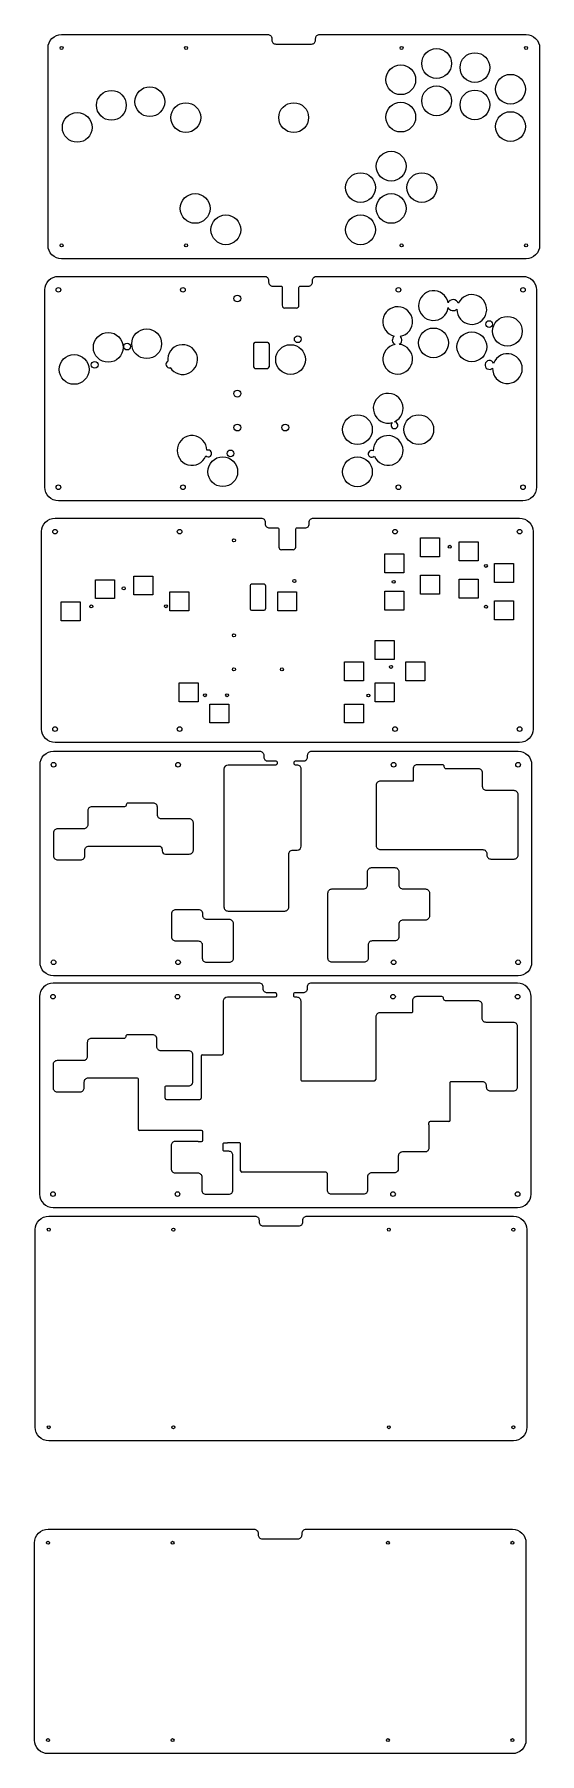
# Model space of a CAD drawing. Header units: inches. Extents: x 3 to 376, y 2 to 1273.
import ezdxf

# ---------------------------------------------------------------- set-up
doc = ezdxf.new("R2010")
doc.units = ezdxf.units.IN
doc.header["$MEASUREMENT"] = 0
doc.layers.add('outline case', color=242, linetype='Continuous')
doc.layers.add('small screws', color=30, linetype='Continuous')

msp = doc.modelspace()

# ---------------------------------------------------------------- linework, layer by layer
at = {"linetype": 'Continuous'}
for p, q in [((196.1, 1070.9), (187.7, 1070.9)), ((175, 1045.4), (165.6, 1045.4)), ((193.7, 892.2), (185.2, 892.2)), ((172.5, 866.7), (163.1, 866.7))]:
    msp.add_line(p, q, dxfattribs=at)
for p, q in [((164.6, 1044.4), (164.6, 1027.3)), ((176, 1044.4), (176, 1027.3)), ((165.6, 1026.3), (175, 1026.3)), ((162.1, 865.7), (162.1, 848.6)), ((173.5, 865.7), (173.5, 848.6)), ((163.1, 847.6), (172.5, 847.6)), ((125.9, 518), (125.9, 486.8)), ((254.8, 502.2), (254.8, 500.7)), ((100.3, 485.8), (124.9, 485.8)), ((126.1, 463.1), (80.3, 463.1)), ((127.1, 455.8), (127.1, 462.1)), ((294.1, 467.2), (294.1, 468.7)), ((308.8, 469.7), (295.1, 469.7)), ((123.7, 454.8), (126.1, 454.8))]:
    msp.add_line(p, q)
for points in [[(213.4, 1273.1), (365.9, 1273.1, -0.414214), (375.9, 1263.1), (375.9, 1117.2, -0.414214), (365.9, 1107.2), (22.7, 1107.2, -0.414214), (12.7, 1117.2), (12.7, 1263.1, -0.414214), (22.7, 1273.1), (175, 1273.1, -0.414214), (178, 1270.1), (178, 1269, 0.414214), (181, 1266), (207.4, 1266, 0.414214), (210.4, 1269), (210.4, 1270.1, -0.414214)], [(181.1, 733.1), (145.7, 733.1, 0.414213), (142.7, 730.1), (142.7, 628.2, 0.414214), (145.7, 625.2), (187.6, 625.2, 0.414214), (190.6, 628.2), (190.6, 667.2, -0.414214), (193.6, 670.2), (196.8, 670.2, 0.414134), (199.8, 673.2), (199.8, 730.1, 0.414294), (196.8, 733.1), (195.5, 733.1, -0.414214), (194.5, 734.1), (194.5, 735.1, -0.414214), (195.5, 736.1), (201.5, 736.1, 0.414214), (204.5, 739.1), (204.5, 740.3, -0.414214), (207.5, 743.3), (360, 743.3, -0.414214), (370, 733.3), (370, 587.3, -0.414214), (360, 577.3), (16.8, 577.3, -0.414214), (6.8, 587.3), (6.8, 733.3, -0.414214), (16.8, 743.3), (169.1, 743.3, -0.414214), (172.1, 740.3), (172.1, 739.1, 0.414214), (175.1, 736.1), (181.1, 736.1, -0.414214), (182.1, 735.1), (182.1, 734.1, -0.414213)], [(255.2, 718.2), (255.2, 673.6, 0.414214), (258.2, 670.6), (333.9, 670.6, -0.414214), (336.9, 667.6), (336.9, 666.6, 0.414214), (339.9, 663.6), (357, 663.6, 0.414214), (360, 666.6), (360, 711.2, 0.414214), (357, 714.2), (336.8, 714.2, -0.414214), (333.8, 717.2), (333.8, 727.3, 0.414214), (330.8, 730.3), (306.8, 730.3, -0.414214), (305.4, 731.7), (305.4, 731.9, 0.414214), (304, 733.3), (285.4, 733.3, 0.414214), (282.4, 730.3), (282.4, 721.2), (258.2, 721.2, 0.414214)], [(97, 670.8), (97, 669.7, 0.414214), (99.4, 667.3), (117.1, 667.3, 0.414214), (120.1, 670.3), (120.1, 690.3, 0.414214), (117.1, 693.3), (96.5, 693.3, -0.414214), (93.5, 696.3), (93.5, 702, 0.414214), (90.5, 705), (71.8, 705, 0.414214), (70.5, 703.7), (70.5, 703.6, -0.414214), (69.2, 702.3), (45.1, 702.3, 0.414214), (42.1, 699.3), (42.1, 689, -0.414214), (39.1, 686), (19.8, 686, 0.414214), (16.8, 683), (16.8, 666, 0.414214), (19.8, 663), (36.9, 663, 0.414214), (39.9, 666), (39.9, 670.2, -0.414214), (42.9, 673.2), (94.6, 673.2, -0.414214)], [(219.5, 590.3), (219.5, 638.5, -0.414214), (222.5, 641.5), (245.8, 641.5, 0.414214), (248.8, 644.5), (248.8, 654.3, -0.414214), (251.8, 657.3), (268.9, 657.3, -0.414214), (271.9, 654.3), (271.9, 644.5, 0.414214), (274.9, 641.5), (291.5, 641.5, -0.414214), (294.5, 638.5), (294.5, 621.5, -0.414214), (291.5, 618.5), (274.9, 618.5, 0.414214), (271.9, 615.5), (271.9, 606.1, -0.414214), (268.9, 603.1), (252.2, 603.1, 0.414214), (249.2, 600.1), (249.2, 590.3, -0.414214), (246.2, 587.3), (222.5, 587.3, -0.414214)], [(127.1, 621.9), (127.1, 623.1, 0.414214), (124.1, 626.1), (107, 626.1, 0.414214), (104, 623.1), (104, 606.1, 0.414214), (107, 603.1), (123.7, 603.1, -0.414214), (126.7, 600.1), (126.7, 590.3, 0.414214), (129.7, 587.3), (146.7, 587.3, 0.414214), (149.7, 590.3), (149.7, 615.9, 0.414214), (146.7, 618.9), (130.1, 618.9, -0.414214)], [(204, 399.7), (356.5, 399.7, -0.414214), (366.5, 389.7), (366.5, 243.7, -0.414214), (356.5, 233.7), (13.3, 233.7, -0.414214), (3.3, 243.7), (3.3, 389.7, -0.414214), (13.3, 399.7), (165.6, 399.7, -0.414214), (168.6, 396.7), (168.6, 395.5, 0.414214), (171.6, 392.5), (198, 392.5, 0.414214), (201, 395.5), (201, 396.7, -0.414214)]]:
    msp.add_lwpolyline(points, format="xyb", close=True)
for points in [[(198.1, 1072.9), (198.1, 1086.1, -0.414214), (199.1, 1087.1), (205.1, 1087.1, 0.414214), (208.1, 1090.1), (208.1, 1091.3, -0.414214), (211.1, 1094.3), (363.6, 1094.3, -0.414214), (373.6, 1084.3), (373.6, 938.4, -0.414214), (363.6, 928.4), (20.4, 928.4, -0.414214), (10.4, 938.4), (10.4, 1084.3, -0.414214), (20.4, 1094.3), (172.7, 1094.3, -0.414214), (175.7, 1091.3), (175.7, 1090.1, 0.414214), (178.7, 1087.1), (184.7, 1087.1, -0.414214), (185.7, 1086.1), (185.7, 1072.9)], [(195.7, 894.2), (195.7, 907.4, -0.414214), (196.7, 908.4), (202.7, 908.4, 0.414214), (205.7, 911.4), (205.7, 912.6, -0.414214), (208.7, 915.6), (361.1, 915.6, -0.414214), (371.1, 905.6), (371.1, 759.7, -0.414214), (361.1, 749.7), (17.9, 749.7, -0.414214), (7.9, 759.7), (7.9, 905.6, -0.414214), (17.9, 915.6), (170.2, 915.6, -0.414214), (173.2, 912.6), (173.2, 911.4, 0.414214), (176.2, 908.4), (182.2, 908.4, -0.414214), (183.2, 907.4), (183.2, 894.2)], [(126.9, 519), (141.3, 519, 0.414214), (142.3, 520), (142.3, 558.7, -0.414213), (145.3, 561.7), (180.7, 561.7, 0.414213), (181.7, 562.7), (181.7, 563.7, 0.414214), (180.7, 564.7), (174.7, 564.7, -0.414214), (171.7, 567.7), (171.7, 568.9, 0.414214), (168.7, 571.9), (16.4, 571.9, 0.414214), (6.4, 561.9), (6.4, 416, 0.414214), (16.4, 406), (359.6, 406, 0.414214), (369.6, 416), (369.6, 561.9, 0.414214), (359.6, 571.9), (207.1, 571.9, 0.414214), (204.1, 568.9), (204.1, 567.7, -0.414214), (201.1, 564.7), (195.1, 564.7, 0.414214), (194.1, 563.7), (194.1, 562.7, 0.414214), (195.1, 561.7), (196.4, 561.7, -0.414294), (199.4, 558.7), (199.4, 500.7, 0.414293), (200.4, 499.7), (253.8, 499.7)], [(309.8, 470.7), (309.8, 498.2, -0.414214), (310.8, 499.2), (333.5, 499.2, -0.414214), (336.5, 496.2), (336.5, 495.2, 0.414214), (339.5, 492.2), (356.6, 492.2, 0.414214), (359.6, 495.2), (359.6, 539.9, 0.414214), (356.6, 542.9), (336.4, 542.9, -0.414214), (333.4, 545.9), (333.4, 555.9, 0.414214), (330.4, 558.9), (306.4, 558.9, -0.414214), (305, 560.3), (305, 560.5, 0.414214), (303.6, 561.9), (285, 561.9, 0.414214), (282, 558.9), (282, 550.9, -0.414214), (281, 549.9), (257.8, 549.9, 0.414214), (254.8, 546.9), (254.8, 502.2)], [(99.3, 486.8), (99.3, 495, -0.414214), (100.3, 496), (116.7, 496, 0.414214), (119.7, 499), (119.7, 518.9, 0.414214), (116.7, 521.9), (96.1, 521.9, -0.414214), (93.1, 524.9), (93.1, 530.7, 0.414214), (90.1, 533.7), (71.4, 533.7, 0.414214), (70.1, 532.4), (70.1, 532.3, -0.414214), (68.8, 531), (44.7, 531, 0.414214), (41.7, 528), (41.7, 517.6, -0.414214), (38.7, 514.6), (19.4, 514.6, 0.414214), (16.4, 511.6), (16.4, 494.6, 0.414214), (19.4, 491.6), (36.5, 491.6, 0.414214), (39.5, 494.6), (39.5, 498.9, -0.414214), (42.5, 501.9), (78.3, 501.9, -0.414214), (79.3, 500.9), (79.3, 464.1)], [(294.1, 467.2), (294.1, 450.1, -0.414214), (291.1, 447.1), (274.5, 447.1, 0.414214), (271.5, 444.1), (271.5, 434.7, -0.414214), (268.5, 431.7), (251.8, 431.7, 0.414214), (248.8, 428.7), (248.8, 418.9, -0.414214), (245.8, 415.9), (222.1, 415.9, -0.414214), (219.1, 418.9), (219.1, 431.1, 0.414214), (218.1, 432.1), (156, 432.1)], [(123.7, 454.8), (106.6, 454.8, 0.414214), (103.6, 451.8), (103.6, 434.7, 0.414214), (106.6, 431.7), (123.3, 431.7, -0.414214), (126.3, 428.7), (126.3, 418.9, 0.414214), (129.3, 415.9), (146.3, 415.9, 0.414214), (149.3, 418.9), (149.3, 444.6, 0.414214), (146.3, 447.6), (143.1, 447.6, -0.414214), (142.1, 448.6), (142.1, 452.9, -0.414214), (143.1, 453.9), (145.3, 453.9)], [(155, 433.1), (155, 452.9, 0.414214), (154, 453.9), (145.3, 453.9)]]:
    msp.add_lwpolyline(points, format="xyb")
for points in [[(302, 901.1), (302, 887.1), (288, 887.1), (288, 901.1)], [(330.4, 898.1), (330.4, 884.1), (316.4, 884.1), (316.4, 898.1)], [(275.5, 889.1), (275.5, 875.1), (261.5, 875.1), (261.5, 889.1)], [(356.6, 882.1), (356.6, 868.1), (342.6, 868.1), (342.6, 882.1)], [(61.8, 870.1), (61.8, 856.1), (47.8, 856.1), (47.8, 870.1)], [(90.1, 872.8), (90.1, 858.8), (76.1, 858.8), (76.1, 872.8)], [(302, 873.5), (302, 859.5), (288, 859.5), (288, 873.5)], [(330.4, 870.5), (330.4, 856.5), (316.4, 856.5), (316.4, 870.5)], [(36.5, 853.8), (36.5, 839.8), (22.5, 839.8), (22.5, 853.8)], [(116.7, 861.1), (116.7, 847.1), (102.7, 847.1), (102.7, 861.1)], [(196.4, 861.1), (196.4, 847.1), (182.4, 847.1), (182.4, 861.1)], [(275.5, 861.5), (275.5, 847.5), (261.5, 847.5), (261.5, 861.5)], [(356.6, 854.4), (356.6, 840.4), (342.6, 840.4), (342.6, 854.4)], [(268.5, 825.1), (268.5, 811.1), (254.5, 811.1), (254.5, 825.1)], [(245.8, 809.4), (245.8, 795.4), (231.8, 795.4), (231.8, 809.4)], [(291.1, 809.4), (291.1, 795.4), (277.1, 795.4), (277.1, 809.4)], [(123.6, 793.9), (123.6, 779.9), (109.6, 779.9), (109.6, 793.9)], [(268.5, 793.9), (268.5, 779.9), (254.5, 779.9), (254.5, 793.9)], [(146.3, 778.2), (146.3, 764.2), (132.3, 764.2), (132.3, 778.2)], [(245.8, 778.2), (245.8, 764.2), (231.8, 764.2), (231.8, 778.2)]]:
    msp.add_lwpolyline(points, close=True)
for centre, radius in [((22.7, 1263.1), 1.1), ((114.7, 1263.1), 1.1), ((273.9, 1263.1), 1.1), ((365.9, 1263.1), 1.1), ((22.7, 1117.2), 1.1), ((114.7, 1117.2), 1.1), ((273.9, 1117.2), 1.1), ((365.9, 1117.2), 1.1), ((20.4, 1084.3), 1.7), ((20.4, 1084.3), 1.7), ((112.4, 1084.3), 1.7), ((112.4, 1084.3), 1.7), ((152.6, 1077.9), 2.5), ((271.6, 1084.3), 1.7), ((271.6, 1084.3), 1.7), ((363.6, 1084.3), 1.7), ((363.6, 1084.3), 1.7), ((338.6, 1059), 2.5), ((71.1, 1042.4), 2.5), ((197.2, 1047.8), 2.5), ((47.2, 1028.9), 2.5), ((152.6, 1007.6), 2.5), ((152.6, 982.5), 2.5), ((188, 982.5), 2.5), ((147.5, 963.4), 2.5), ((20.4, 938.4), 1.7), ((20.4, 938.4), 1.7), ((112.4, 938.4), 1.7), ((112.4, 938.4), 1.7), ((271.6, 938.4), 1.7), ((271.6, 938.4), 1.7), ((363.6, 938.4), 1.7), ((363.6, 938.4), 1.7), ((17.9, 905.6), 1.7), ((17.9, 905.6), 1.7), ((109.9, 905.6), 1.7), ((109.9, 905.6), 1.7), ((269.1, 905.6), 1.7), ((269.1, 905.6), 1.7), ((361.1, 905.6), 1.7), ((361.1, 905.6), 1.7), ((150.1, 899.2), 1.1), ((309.5, 894.4), 1.1), ((336.2, 880.3), 1.1), ((68.6, 863.7), 1.1), ((194.7, 869.1), 1.1), ((268.1, 868.5), 1.1), ((99.8, 850.5), 1.1), ((44.7, 850.3), 1.1), ((336.3, 850.1), 1.1), ((150.1, 829), 1.1), ((150.1, 803.8), 1.1), ((185.5, 803.8), 1.1), ((266.1, 805.6), 1.1), ((128.6, 784.7), 1.1), ((145, 784.7), 1.1), ((249.4, 784.5), 1.1), ((17.9, 759.7), 1.7), ((17.9, 759.7), 1.7), ((109.9, 759.7), 1.7), ((109.9, 759.7), 1.7), ((269.1, 759.7), 1.7), ((269.1, 759.7), 1.7), ((361.1, 759.7), 1.7), ((361.1, 759.7), 1.7), ((16.8, 733.3), 1.7), ((16.8, 733.3), 1.7), ((108.8, 733.3), 1.7), ((108.8, 733.3), 1.7), ((268, 733.3), 1.7), ((268, 733.3), 1.7), ((360, 733.3), 1.7), ((360, 733.3), 1.7), ((16.8, 587.3), 1.7), ((16.8, 587.3), 1.7), ((108.8, 587.3), 1.7), ((108.8, 587.3), 1.7), ((268, 587.3), 1.7), ((268, 587.3), 1.7), ((360, 587.3), 1.7), ((360, 587.3), 1.7), ((16.4, 561.9), 1.7), ((16.4, 561.9), 1.7), ((108.4, 561.9), 1.7), ((108.4, 561.9), 1.7), ((267.6, 561.9), 1.7), ((267.6, 561.9), 1.7), ((359.6, 561.9), 1.7), ((359.6, 561.9), 1.7), ((16.4, 416), 1.7), ((16.4, 416), 1.7), ((108.4, 416), 1.7), ((108.4, 416), 1.7), ((267.6, 416), 1.7), ((267.6, 416), 1.7), ((359.6, 416), 1.7), ((359.6, 416), 1.7), ((13.3, 389.7), 1.1), ((105.3, 389.7), 1.1), ((264.5, 389.7), 1.1), ((356.5, 389.7), 1.1), ((13.3, 243.7), 1.1), ((105.3, 243.7), 1.1), ((264.5, 243.7), 1.1), ((356.5, 243.7), 1.1)]:
    msp.add_circle(centre, radius)
for centre in [(299.8, 1251.6), (328.1, 1248.6), (273.3, 1239.6), (87.9, 1223.4), (299.8, 1224), (354.4, 1232.6), (59.5, 1220.7), (114.5, 1211.6), (194.2, 1211.6), (273.3, 1212), (328.1, 1221), (34.3, 1204.4), (354.4, 1205), (266.2, 1175.7), (243.6, 1159.9), (288.9, 1159.9), (121.4, 1144.5), (266.2, 1144.5), (144.1, 1128.7), (243.6, 1128.7), (85.6, 1044.5), (297.5, 1045.1), (352.1, 1053.7), (57.2, 1041.8), (191.9, 1032.8), (325.8, 1042.2), (32, 1025.5), (241.3, 981), (286.6, 981), (141.8, 949.9), (241.3, 949.8)]:
    msp.add_circle(centre, 11, dxfattribs=at)
for centre, radius, start, end in [((297.5, 1072.7), 11, 10.203, 352.1423), ((325.8, 1069.8), 11, 178.3315, 154.991), ((187.7, 1072.9), 2, 180, 270), ((196.1, 1072.9), 2, 270, 0), ((271, 1060.8), 11, 280.1226, 256.9976), ((112.2, 1032.8), 11, 212.8294, 186.6331), ((271, 1033.1), 11, 99.566, 83.2081), ((352.1, 1026.1), 11, 178.1856, 159.2147), ((264, 996.8), 11, 294.9017, 286.0942), ((119.1, 965.6), 11, 0.5587, 338.5572), ((264, 965.6), 11, 201.8805, 181.2035), ((185.2, 894.2), 2, 180, 270), ((193.7, 894.2), 2, 270, 0)]:
    msp.add_arc(centre, radius, start, end, dxfattribs=at)
for centre, radius, start, end in [((312, 1073), 4.07, 19.7587, 156.1033), ((312, 1073), 4.07, 206.242, 313.5638), ((165.6, 1044.4), 1, 90, 180), ((175, 1044.4), 1, 0, 90), ((270.6, 1047.2), 3.54, 127.0417, 245.1766), ((270.6, 1047.2), 3.54, 297.5974, 50.0785), ((102.3, 1029.2), 2.5, 114.076, 285.3865), ((338.8, 1028.8), 3.27, 22.3826, 315.0177), ((165.6, 1027.3), 1, 180, 270), ((175, 1027.3), 1, 270, 0), ((268.6, 984.3), 2.5, 130.2438, 90.7521), ((131.1, 963.4), 2.5, 226.6577, 112.4582), ((251.8, 963.1), 2.5, 63.6936, 319.3904), ((163.1, 865.7), 1, 90, 180), ((172.5, 865.7), 1, 0, 90), ((163.1, 848.6), 1, 180, 270), ((172.5, 848.6), 1, 270, 0), ((126.9, 518), 1, 90, 180), ((253.8, 500.7), 1, 270, 0), ((100.3, 486.8), 1, 180, 270), ((124.9, 486.8), 1, 270, 0), ((308.8, 470.7), 1, 270, 0), ((80.3, 464.1), 1, 180, 270), ((126.1, 462.1), 1, 0, 90), ((295.1, 468.7), 1, 90, 180), ((126.1, 455.8), 1, 270, 0), ((156, 433.1), 1, 180, 270)]:
    msp.add_arc(centre, radius, start, end)
at = {"layer": 'outline case'}
msp.add_lwpolyline([(203.4, 168.3), (355.8, 168.3, -0.414214), (365.8, 158.3), (365.8, 12.4, -0.414214), (355.8, 2.4), (12.7, 2.4, -0.414214), (2.7, 12.4), (2.7, 158.3, -0.414214), (12.7, 168.3), (164.9, 168.3, -0.414214), (167.9, 165.3), (167.9, 164.2, 0.414214), (170.9, 161.2), (197.4, 161.2, 0.414214), (200.4, 164.2), (200.4, 165.3, -0.414214)], format="xyb", close=True, dxfattribs=at)
at = {"layer": 'small screws'}
for centre in [(12.7, 158.3), (104.7, 158.3), (263.8, 158.3), (355.8, 158.3), (12.7, 12.4), (104.7, 12.4), (263.8, 12.4), (355.8, 12.4)]:
    msp.add_circle(centre, 1.1, dxfattribs=at)

doc.saveas('drawing.dxf')
